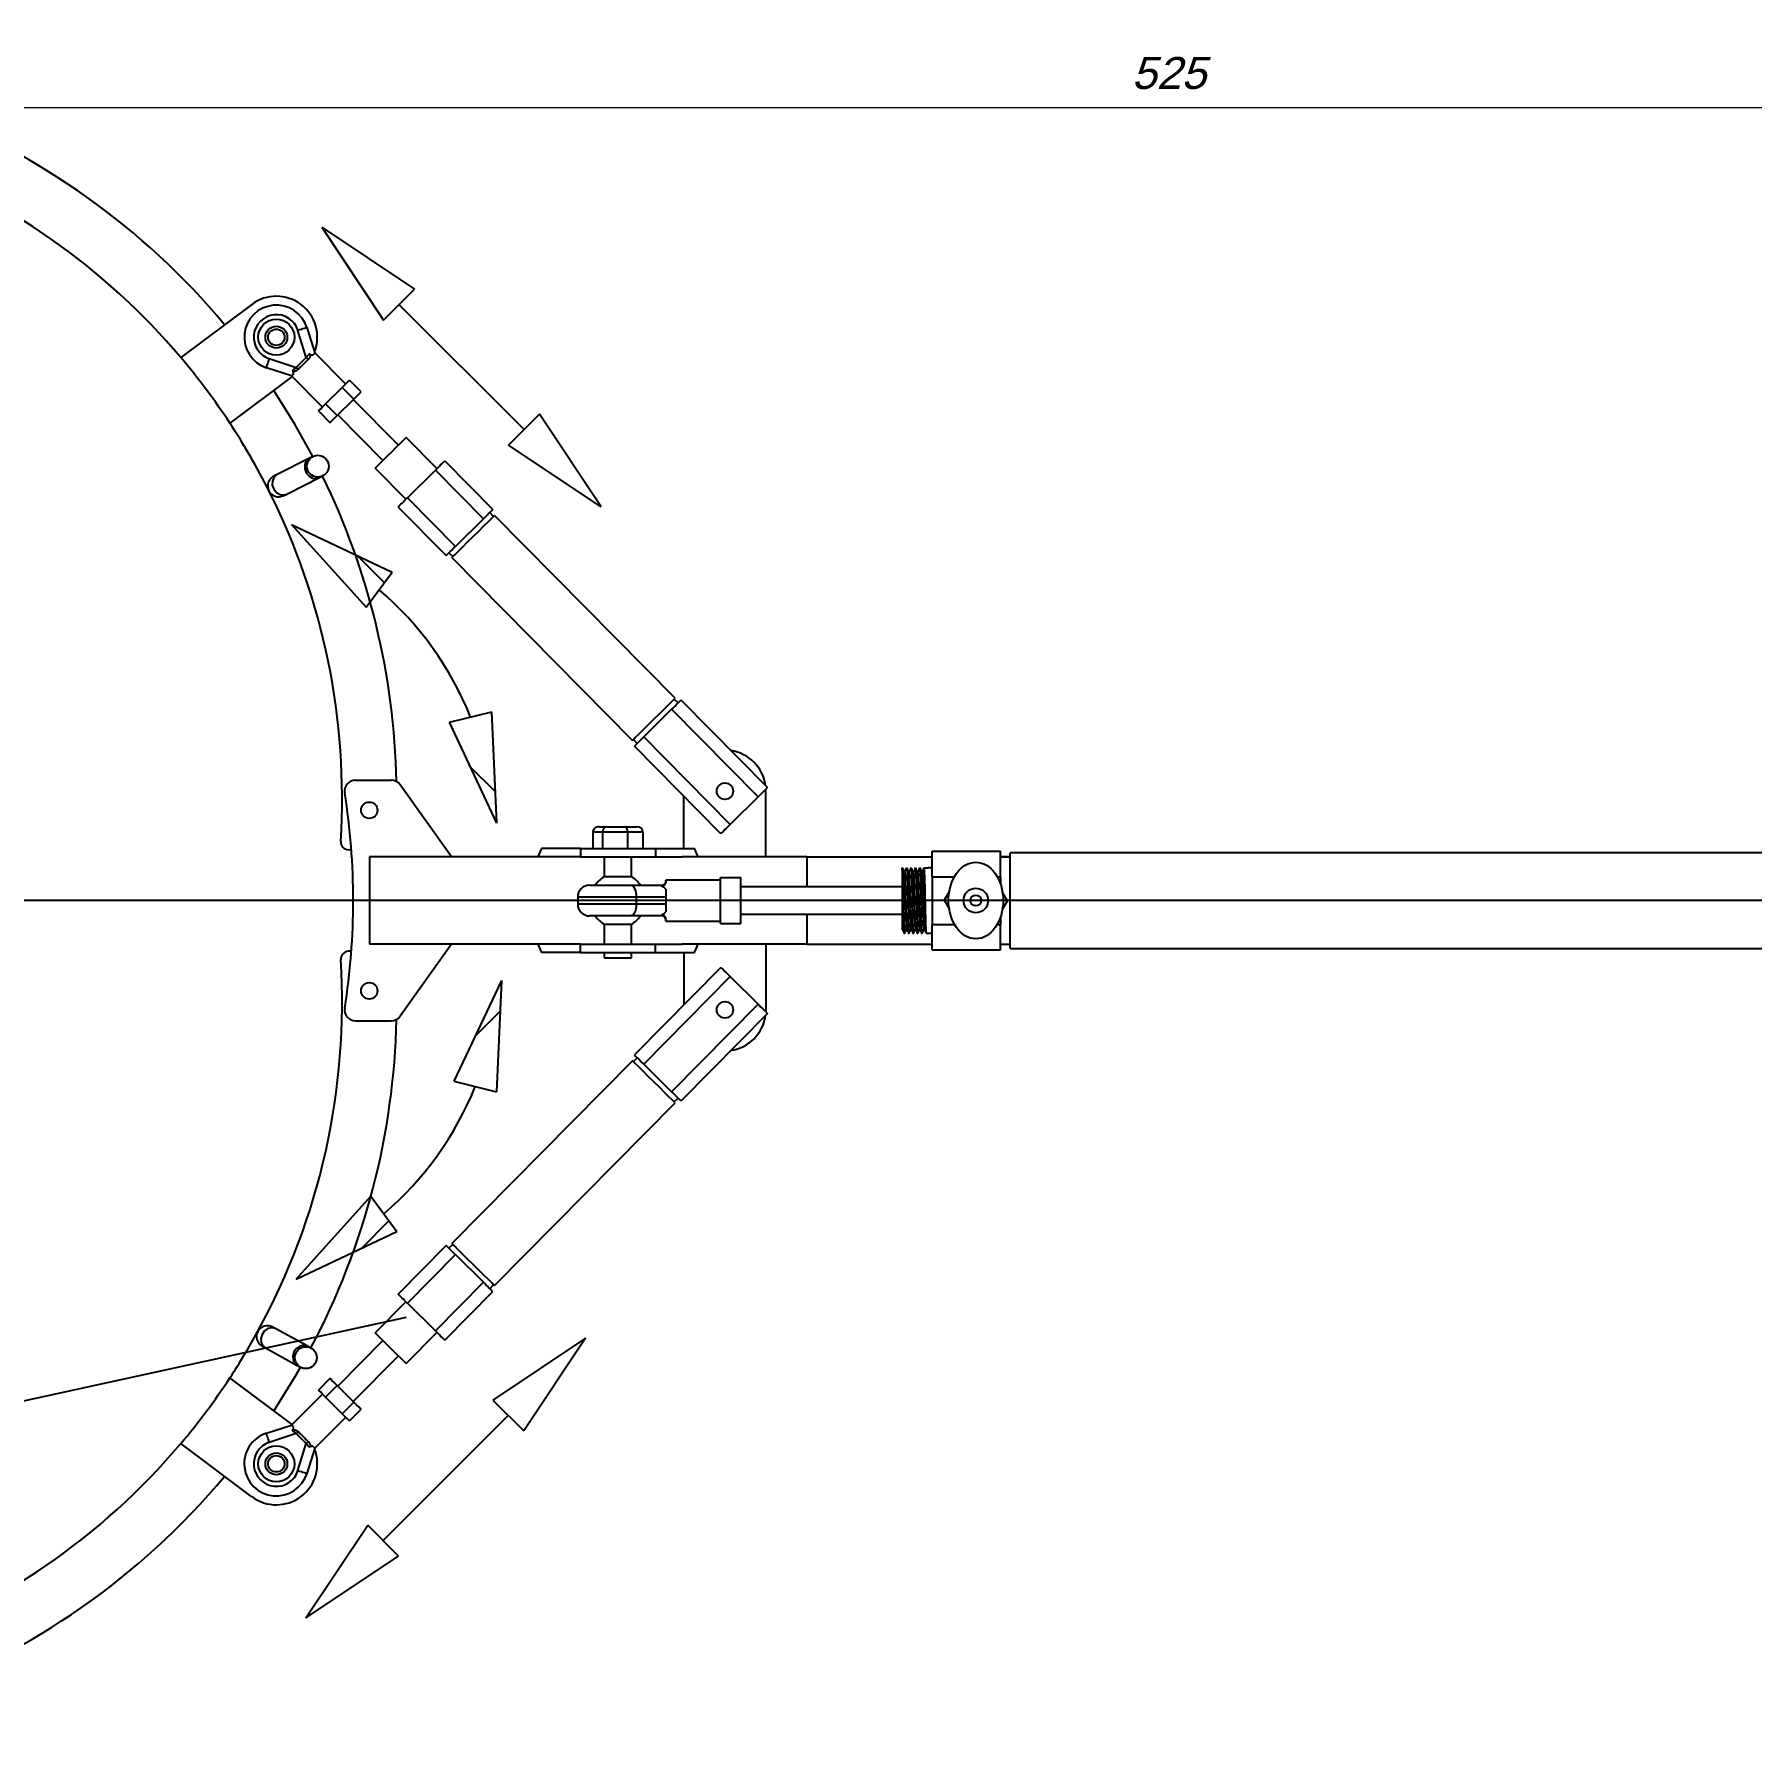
# Model space of a CAD drawing. Header units: millimetres. Extents: x -219 to 2642, y 0 to 2247.
# Drawn here: x -6.3 to 182.2, y 1675.4 to 1862.7 of the extents above; entities that cross this region are included whole.
import ezdxf

# ---------------------------------------------------------------- set-up
doc = ezdxf.new("R2010")
doc.units = ezdxf.units.MM
doc.header["$PDSIZE"] = -1
doc.styles.add('dinh1', font='VNARIAL.TTF', dxfattribs={"oblique": 15})
doc.dimstyles.new('kt_tq', dxfattribs={"dimtxt": 3.5, "dimasz": 8, "dimexe": 2, "dimexo": 2, "dimgap": 2, "dimtad": 1, "dimdec": 0, "dimlfac": 2.5, "dimzin": 0, "dimtxsty": 'dinh1', "dimcen": 0.09, "dimclrd": 21, "dimclre": 21, "dimclrt": 256, "dimadec": 0, "dimazin": 0, "dimtm": 1e-09, "dimtfac": 1, "dimtdec": 0, "dimtofl": 0, "dimtmove": 0, "dimatfit": 3, "dimfxl": 0.18, "dimtolj": 1, "dimtzin": 0, "dimlwd": 13, "dimlwe": 13, "dimarcsym": 0})

# ---------------------------------------------------------------- blocks, each defined once
blk = doc.blocks.new('*D6')
at = {"layer": 'Defpoints', "color": 21, "lineweight": 13, "ltscale": 0.5, "transparency": 16777216}
for p, q in [((283.37, 1871.45), (283.37, 1852.63)), ((-46.87, 1769.61), (-46.87, 1856.63)), ((-38.87, 1854.63), (275.37, 1854.63))]:
    blk.add_line(p, q, dxfattribs=at)
at = {"layer": 'Defpoints', "color": 0, "ltscale": 0.5, "transparency": 16777216}
for p in [(283.37, 1873.45), (283.37, 1854.63), (-46.87, 1767.61)]:
    blk.add_point(p, dxfattribs=at)
at = {"layer": 'Defpoints', "color": 21, "ltscale": 0.5, "transparency": 16777216}
for points in [[(-38.87, 1855.96), (-38.87, 1853.29), (-46.87, 1854.63)], [(275.37, 1855.96), (275.37, 1853.29), (283.37, 1854.63)]]:
    blk.add_solid(points, dxfattribs=at)
at = {"layer": 'Defpoints', "lineweight": 25, "ltscale": 0.5, "transparency": 16777216, "insert": (118.25, 1858.41), "char_height": 3.5, "attachment_point": 5, "style": 'dinh1'}
blk.add_mtext('\\A1;525', dxfattribs=at)

msp = doc.modelspace()

# ---------------------------------------------------------------- hatches: boundary and pattern name
at = {"lineweight": 25, "ltscale": 0.4}
h = msp.add_hatch(dxfattribs=at)
h.set_pattern_fill('ANSI32', color=256, scale=1.2, style=0)
h.set_pattern_definition([(315, (-22626.313, 1523.569), (-8.0822305, -8.0822305), []), (315, (-22620.925, 1523.569), (-8.0822305, -8.0822305), [])])
h.paths.add_polyline_path([(21.96, 1808.89), (30.15, 1799.79), (33.02, 1803.64)])
h.paths.add_polyline_path([(44.48, 1776.09), (43.95, 1788.32), (39.28, 1787.17)])
h = msp.add_hatch(dxfattribs=at)
h.set_pattern_fill('ANSI32', color=256, scale=1.2, style=0)
h.set_pattern_definition([(45, (-22625.805, 2011.373), (-8.0822305, 8.0822305), []), (45, (-22620.417, 2011.373), (-8.0822305, 8.0822305), [])])
h.paths.add_polyline_path([(33.52, 1731.3), (30.66, 1735.15), (22.47, 1726.05)])
h.paths.add_polyline_path([(39.79, 1747.77), (44.45, 1746.62), (44.99, 1758.85)])

# ---------------------------------------------------------------- linework, layer by layer
at = {"color": 7, "linetype": 'Continuous'}
for p, q in [((25.27, 1841.5), (32.05, 1831.32)), ((25.27, 1841.5), (35.45, 1834.71)), ((32.05, 1831.32), (35.45, 1834.71)), ((47.48, 1819.29), (33.75, 1833.01)), ((49.18, 1820.98), (45.78, 1817.59)), ((55.96, 1810.8), (49.18, 1820.98)), ((55.96, 1810.8), (45.78, 1817.59)), ((21.96, 1808.89), (33.02, 1803.64)), ((21.96, 1808.89), (30.15, 1799.79)), ((30.15, 1799.79), (33.02, 1803.64)), ((39.28, 1787.17), (43.95, 1788.32)), ((44.48, 1776.09), (39.28, 1787.17)), ((44.48, 1776.09), (43.95, 1788.32)), ((44.99, 1758.85), (39.79, 1747.77)), ((44.99, 1758.85), (44.45, 1746.62)), ((39.79, 1747.77), (44.45, 1746.62)), ((22.47, 1726.05), (30.66, 1735.15)), ((30.66, 1735.15), (33.52, 1731.3)), ((22.47, 1726.05), (33.52, 1731.3)), ((54.23, 1719.58), (44.05, 1712.79)), ((54.23, 1719.58), (47.44, 1709.39)), ((44.05, 1712.79), (47.44, 1709.39)), ((32.02, 1697.36), (45.74, 1711.09)), ((23.53, 1688.88), (30.32, 1699.06)), ((33.71, 1695.67), (30.32, 1699.06)), ((23.53, 1688.88), (33.71, 1695.67))]:
    msp.add_line(p, q, dxfattribs=at)
for p, q in [((17.6, 1833.04), (9.8, 1827.21)), ((23.65, 1830.48), (24.52, 1827.71)), ((23.58, 1827.2), (22.65, 1830.17)), ((19.52, 1827.08), (22.48, 1826.11)), ((22.48, 1826.11), (23.58, 1827.2)), ((23.79, 1826.99), (23.75, 1826.95)), ((27.9, 1824.29), (24.52, 1827.71)), ((22.03, 1825.11), (15.18, 1820)), ((21.96, 1825.18), (19.2, 1826.08)), ((21.96, 1825.18), (25.34, 1821.76)), ((22.73, 1825.94), (22.69, 1825.9)), ((29.59, 1823.44), (28.32, 1824.72)), ((25.7, 1822.12), (27.53, 1823.93)), ((27.53, 1823.93), (28.8, 1822.65)), ((24.91, 1821.34), (26.17, 1820.06)), ((25.7, 1822.12), (26.96, 1820.84)), ((26.96, 1820.84), (28.8, 1822.65)), ((27.03, 1820.9), (31.98, 1815.89)), ((33.69, 1817.58), (28.73, 1822.59)), ((37.92, 1815.01), (34.54, 1818.42)), ((23.94, 1816.16), (20.37, 1814.36)), ((38.77, 1815.85), (44.04, 1810.52)), ((21.45, 1812.22), (25.02, 1814.02)), ((31.13, 1815.05), (34.5, 1811.64)), ((37.75, 1814.84), (34.67, 1811.8)), ((37.75, 1814.84), (43.02, 1809.51)), ((34.67, 1811.8), (39.94, 1806.47)), ((33.65, 1810.79), (38.92, 1805.46)), ((44.14, 1809.77), (43.72, 1810.2)), ((64.07, 1789.82), (44.25, 1809.88)), ((43.02, 1809.51), (39.94, 1806.47)), ((39.24, 1805.77), (39.66, 1805.35)), ((39.55, 1805.24), (59.38, 1785.18)), ((64.39, 1789.29), (63.96, 1789.72)), ((74.2, 1780), (64.71, 1789.61)), ((63.68, 1788.6), (60.61, 1785.56)), ((73.17, 1778.99), (63.68, 1788.6)), ((59.48, 1785.29), (59.91, 1784.86)), ((70.1, 1775.95), (60.61, 1785.56)), ((69.07, 1774.94), (59.59, 1784.55)), ((28.98, 1780.81), (32.91, 1780.81)), ((39.53, 1772.41), (33.89, 1780.31)), ((74.03, 1779.61), (74.02, 1779.83)), ((74.03, 1772.41), (74.03, 1779.61)), ((65.03, 1773.31), (65.03, 1779.04)), ((73.17, 1778.99), (70.1, 1775.95)), ((55.72, 1775.71), (56.52, 1775.71)), ((56.52, 1775.71), (58.58, 1775.71)), ((58.58, 1775.71), (59.84, 1775.71)), ((56.1, 1775.11), (55.03, 1775.11)), ((55.03, 1775.11), (55.03, 1773.31)), ((58.85, 1775.11), (56.1, 1775.11)), ((56.1, 1775.11), (56.1, 1773.31)), ((58.85, 1775.11), (58.85, 1773.31)), ((60.53, 1775.11), (58.85, 1775.11)), ((60.53, 1775.11), (60.53, 1773.31)), ((28.52, 1773.15), (28.19, 1773.18)), ((50.71, 1772.41), (30.53, 1772.41)), ((30.53, 1772.41), (30.53, 1762.81)), ((49.38, 1773.31), (48.98, 1772.41)), ((53.67, 1773.31), (49.38, 1773.31)), ((53.67, 1772.41), (50.71, 1772.41)), ((53.67, 1773.31), (53.67, 1772.41)), ((56.28, 1772.41), (56.28, 1770.21)), ((59.28, 1770.21), (59.28, 1772.41)), ((61.89, 1773.31), (61.89, 1772.41)), ((61.89, 1773.31), (66.18, 1773.31)), ((61.89, 1772.41), (64.84, 1772.41)), ((78.53, 1772.41), (64.84, 1772.41)), ((66.58, 1772.41), (66.18, 1773.31)), ((78.53, 1772.41), (78.53, 1769.11)), ((78.53, 1772.41), (92.27, 1772.41)), ((92.27, 1773.01), (99.77, 1773.01)), ((100.82, 1772.41), (99.77, 1772.41)), ((99.77, 1772.41), (100.82, 1772.41)), ((294.62, 1772.86), (100.82, 1772.86)), ((69.03, 1770.14), (71.28, 1770.14)), ((88.97, 1770.93), (89, 1771.21)), ((89.24, 1770.73), (89.24, 1770.76)), ((89.48, 1771.18), (89.48, 1771.21)), ((89.72, 1770.73), (89.72, 1770.76)), ((89.96, 1771.18), (89.96, 1771.21)), ((90.2, 1770.73), (90.2, 1770.76)), ((90.44, 1771.18), (90.44, 1771.21)), ((90.68, 1770.73), (90.68, 1770.76)), ((90.92, 1771.18), (90.92, 1771.21)), ((91.37, 1771.21), (91.16, 1770.76)), ((91.16, 1770.73), (91.16, 1770.76)), ((91.37, 1771.21), (91.4, 1771.21)), ((91.4, 1771.21), (91.85, 1771.21)), ((91.4, 1771.18), (91.4, 1771.21)), ((92.27, 1771.21), (91.85, 1771.21)), ((92.27, 1770.22), (92.27, 1764.99)), ((92.27, 1770.22), (94.72, 1770.22)), ((99.42, 1770.22), (99.77, 1770.22)), ((99.77, 1770.22), (99.77, 1769.44)), ((59.2, 1769.3), (62.65, 1769.3)), ((69.03, 1769.86), (63.03, 1769.86)), ((63.03, 1769.67), (63.03, 1769.64)), ((88.97, 1769.11), (71.28, 1769.11)), ((94.15, 1768.56), (93.61, 1767.64)), ((100.53, 1767.57), (100, 1768.52)), ((322.37, 1767.61), (-86.08, 1767.61)), ((53.37, 1767.98), (53.37, 1767.23)), ((59.8, 1767.98), (59.8, 1767.23)), ((63.03, 1767.98), (59.8, 1767.98)), ((59.8, 1767.23), (63.03, 1767.23)), ((63.03, 1767.98), (63.03, 1767.61)), ((63.03, 1767.61), (63.03, 1767.23)), ((93.61, 1767.64), (94.14, 1766.69)), ((99.99, 1766.66), (100.53, 1767.57)), ((56.28, 1765.01), (56.28, 1762.81)), ((62.65, 1765.92), (59.2, 1765.92)), ((59.28, 1762.81), (59.28, 1765.01)), ((63.03, 1765.58), (63.03, 1765.55)), ((63.03, 1765.36), (69.03, 1765.36)), ((69.03, 1765.08), (71.28, 1765.08)), ((71.28, 1766.11), (88.97, 1766.11)), ((78.53, 1766.11), (78.53, 1762.81)), ((89.48, 1764.46), (89.48, 1764.49)), ((89.96, 1764.46), (89.96, 1764.49)), ((90.44, 1764.46), (90.44, 1764.49)), ((90.92, 1764.46), (90.92, 1764.49)), ((91.4, 1764.46), (91.61, 1764.01)), ((92.27, 1764.99), (94.72, 1764.99)), ((99.42, 1764.99), (99.77, 1764.99)), ((99.77, 1765.78), (99.77, 1764.99)), ((50.71, 1762.81), (30.53, 1762.81)), ((39.53, 1762.81), (33.89, 1754.91)), ((48.98, 1762.81), (49.38, 1761.91)), ((53.67, 1762.81), (50.71, 1762.81)), ((53.67, 1761.91), (53.67, 1762.81)), ((61.89, 1761.91), (61.89, 1762.81)), ((61.89, 1762.81), (64.84, 1762.81)), ((78.53, 1762.81), (64.84, 1762.81)), ((66.18, 1761.91), (66.58, 1762.81)), ((74.03, 1762.81), (74.03, 1755.61)), ((78.53, 1762.81), (92.27, 1762.81)), ((91.61, 1764.01), (92.27, 1764.01)), ((99.77, 1762.81), (100.82, 1762.81)), ((99.77, 1762.81), (100.82, 1762.81)), ((28.52, 1762.06), (28.19, 1762.04)), ((53.67, 1761.91), (49.38, 1761.91)), ((56.28, 1761.91), (56.28, 1761.31)), ((59.28, 1761.31), (59.28, 1761.91)), ((61.89, 1761.91), (66.18, 1761.91)), ((65.03, 1761.91), (65.03, 1756.18)), ((92.27, 1762.21), (99.77, 1762.21)), ((100.82, 1762.36), (294.62, 1762.36)), ((69.07, 1760.27), (59.59, 1750.67)), ((70.1, 1759.26), (60.61, 1749.66)), ((70.1, 1759.26), (73.17, 1756.22)), ((73.17, 1756.22), (63.68, 1746.62)), ((74.2, 1755.21), (64.71, 1745.61)), ((74.03, 1755.61), (74.02, 1755.38)), ((28.98, 1754.41), (32.91, 1754.41)), ((59.38, 1750.03), (39.55, 1729.97)), ((59.91, 1750.35), (59.48, 1749.93)), ((60.61, 1749.66), (63.68, 1746.62)), ((63.96, 1745.5), (64.39, 1745.93)), ((44.25, 1725.34), (64.07, 1745.39)), ((33.65, 1724.42), (38.92, 1729.76)), ((34.67, 1723.41), (39.94, 1728.75)), ((39.66, 1729.87), (39.24, 1729.44)), ((43.02, 1725.71), (39.94, 1728.75)), ((37.75, 1720.37), (43.02, 1725.71)), ((43.72, 1725.01), (44.14, 1725.44)), ((34.5, 1723.58), (31.13, 1720.17)), ((37.75, 1720.37), (34.67, 1723.41)), ((38.77, 1719.36), (44.04, 1724.7)), ((23.74, 1718.69), (20.24, 1720.61)), ((31.98, 1719.32), (27.03, 1714.31)), ((34.54, 1716.79), (37.92, 1720.21)), ((19.09, 1718.51), (22.59, 1716.58)), ((28.73, 1712.62), (33.69, 1717.64)), ((22.03, 1710.1), (15.18, 1715.22)), ((25.34, 1713.45), (21.96, 1710.04)), ((26.17, 1715.15), (24.91, 1713.87)), ((25.7, 1713.09), (26.96, 1714.37)), ((28.8, 1712.56), (26.96, 1714.37)), ((27.53, 1711.28), (25.7, 1713.09)), ((27.53, 1711.28), (28.8, 1712.56)), ((28.32, 1710.5), (29.59, 1711.78)), ((19.2, 1709.14), (21.96, 1710.04)), ((24.52, 1707.51), (27.9, 1710.92)), ((17.6, 1702.18), (9.8, 1708)), ((22.48, 1709.1), (19.52, 1708.14)), ((23.58, 1708.02), (22.48, 1709.1)), ((22.65, 1705.05), (23.58, 1708.02)), ((22.69, 1709.32), (22.73, 1709.28)), ((23.75, 1708.27), (23.79, 1708.23)), ((24.52, 1707.51), (23.65, 1704.73))]:
    msp.add_line(p, q)
at = {"flags": 128}
for points in [[(23.65, 1830.48), (23.63, 1830.48), (23.58, 1830.46), (23.48, 1830.43), (23.36, 1830.39), (23.21, 1830.34), (23.04, 1830.29), (22.85, 1830.23), (22.65, 1830.17)], [(19.2, 1826.08), (19.2, 1826.1), (19.22, 1826.15), (19.25, 1826.25), (19.29, 1826.37), (19.34, 1826.52), (19.4, 1826.69), (19.46, 1826.88), (19.52, 1827.08)], [(22.73, 1825.94), (22.85, 1826.06), (22.98, 1826.18), (23.11, 1826.31), (23.24, 1826.44), (23.37, 1826.57), (23.5, 1826.7), (23.63, 1826.83), (23.75, 1826.95)], [(23.58, 1827.2), (23.69, 1827.34), (23.8, 1827.47), (23.91, 1827.6)], [(23.58, 1827.2), (23.62, 1827.16), (23.66, 1827.12), (23.69, 1827.09), (23.72, 1827.05), (23.75, 1827.03), (23.77, 1827.01), (23.78, 1826.99), (23.79, 1826.99)], [(24.52, 1827.71), (24.51, 1827.69), (24.47, 1827.65), (24.4, 1827.58), (24.3, 1827.49)], [(22.18, 1825.39), (22.09, 1825.3), (22.02, 1825.23), (21.98, 1825.19), (21.96, 1825.18)], [(22.07, 1825.79), (22.21, 1825.89), (22.34, 1826), (22.48, 1826.11)], [(22.48, 1826.11), (22.52, 1826.07), (22.56, 1826.03), (22.59, 1826), (22.62, 1825.97), (22.65, 1825.94), (22.67, 1825.92), (22.68, 1825.91), (22.69, 1825.9)], [(27.53, 1823.93), (27.86, 1824.26), (28.11, 1824.51), (28.27, 1824.66), (28.32, 1824.72)], [(24.29, 1816.34), (22.32, 1819.88), (20, 1823.6)], [(28.8, 1822.65), (29.13, 1822.98), (29.38, 1823.23), (29.53, 1823.38), (29.59, 1823.44)], [(24.91, 1821.34), (24.96, 1821.39), (25.12, 1821.55), (25.37, 1821.8), (25.7, 1822.12)], [(26.17, 1820.06), (26.23, 1820.11), (26.38, 1820.27), (26.64, 1820.52), (26.96, 1820.84)], [(31.13, 1815.05), (31.15, 1815.07), (31.3, 1815.22), (31.58, 1815.5), (31.98, 1815.89), (32.45, 1816.36), (32.96, 1816.86), (33.46, 1817.35), (33.9, 1817.79), (34.24, 1818.13), (34.47, 1818.35), (34.54, 1818.42), (34.54, 1818.42)], [(23.94, 1816.16), (23.88, 1816.13), (23.58, 1815.85), (23.42, 1815.45), (23.42, 1815), (23.58, 1814.56), (23.88, 1814.2), (24.27, 1813.98), (24.68, 1813.92), (25.02, 1814.02)], [(24.3, 1816.34), (24.29, 1816.34), (24.27, 1816.33), (24.24, 1816.32), (24.2, 1816.3), (24.15, 1816.27), (24.09, 1816.24), (24.02, 1816.2), (23.94, 1816.16)], [(37.75, 1814.84), (37.9, 1814.99), (38.05, 1815.14), (38.19, 1815.28), (38.32, 1815.41), (38.45, 1815.53), (38.56, 1815.65), (38.67, 1815.75), (38.77, 1815.85)], [(20.37, 1814.36), (20.31, 1814.33), (20.02, 1814.05), (19.86, 1813.65), (19.85, 1813.2), (20.01, 1812.76), (20.31, 1812.4), (20.7, 1812.18), (21.12, 1812.12), (21.45, 1812.22)], [(20.37, 1814.36), (20.29, 1814.32), (20.21, 1814.28), (20.15, 1814.25), (20.1, 1814.23), (20.06, 1814.21), (20.03, 1814.19), (20.01, 1814.18), (20.01, 1814.18)], [(25.02, 1814.02), (25.1, 1814.06), (25.17, 1814.1), (25.23, 1814.13), (25.28, 1814.15), (25.32, 1814.17), (25.35, 1814.19), (25.37, 1814.2), (25.38, 1814.2)], [(21.09, 1812.04), (21.09, 1812.04), (21.11, 1812.05), (21.14, 1812.06), (21.18, 1812.08), (21.23, 1812.11), (21.29, 1812.14), (21.37, 1812.18), (21.45, 1812.22)], [(33.65, 1810.79), (33.75, 1810.89), (33.85, 1811), (33.97, 1811.11), (34.1, 1811.23), (34.23, 1811.37), (34.37, 1811.5), (34.52, 1811.65), (34.67, 1811.8)], [(39.55, 1805.24), (39.63, 1805.32), (39.87, 1805.55), (40.24, 1805.92), (40.73, 1806.4), (41.29, 1806.96), (41.9, 1807.56), (42.51, 1808.16), (43.08, 1808.72), (43.56, 1809.2), (43.93, 1809.57), (44.17, 1809.8), (44.25, 1809.88)], [(43.02, 1809.51), (43.17, 1809.66), (43.32, 1809.81), (43.46, 1809.94), (43.59, 1810.08), (43.72, 1810.2), (43.83, 1810.31), (43.94, 1810.42), (44.04, 1810.52)], [(38.92, 1805.46), (39.02, 1805.55), (39.13, 1805.66), (39.24, 1805.78), (39.37, 1805.9), (39.5, 1806.03), (39.64, 1806.17), (39.79, 1806.32), (39.94, 1806.47)], [(59.38, 1785.18), (59.46, 1785.26), (59.69, 1785.49), (60.06, 1785.86), (60.55, 1786.34), (61.12, 1786.9), (61.72, 1787.5), (62.33, 1788.1), (62.9, 1788.66), (63.38, 1789.14), (63.76, 1789.51), (63.99, 1789.74), (64.07, 1789.82)], [(64.71, 1789.61), (64.61, 1789.51), (64.5, 1789.4), (64.38, 1789.29), (64.26, 1789.16), (64.13, 1789.03), (63.99, 1788.89), (63.84, 1788.75), (63.68, 1788.6)], [(60.61, 1785.56), (60.45, 1785.4), (60.31, 1785.26), (60.17, 1785.12), (60.03, 1784.99), (59.91, 1784.86), (59.79, 1784.75), (59.68, 1784.64), (59.59, 1784.55)], [(74.2, 1780), (74.1, 1779.91), (73.99, 1779.8), (73.87, 1779.68), (73.75, 1779.56), (73.61, 1779.43), (73.47, 1779.29), (73.33, 1779.15), (73.17, 1778.99)], [(70.1, 1775.95), (69.94, 1775.8), (69.8, 1775.66), (69.66, 1775.52), (69.52, 1775.39), (69.4, 1775.26), (69.28, 1775.15), (69.17, 1775.04), (69.07, 1774.94)], [(53.67, 1773.31), (54.19, 1773.31), (54.91, 1773.31), (55.78, 1773.31), (56.75, 1773.31), (57.78, 1773.31), (58.8, 1773.31), (59.78, 1773.31), (60.65, 1773.31), (61.36, 1773.31), (61.89, 1773.31)], [(53.67, 1772.41), (54.19, 1772.41), (54.91, 1772.41), (55.78, 1772.41), (56.75, 1772.41), (57.78, 1772.41), (58.8, 1772.41), (59.78, 1772.41), (60.65, 1772.41), (61.36, 1772.41), (61.89, 1772.41)], [(92.27, 1770.22), (92.27, 1770.66), (92.27, 1771.09), (92.27, 1771.48), (92.27, 1771.85), (92.27, 1772.19), (92.27, 1772.5), (92.27, 1772.77), (92.27, 1773.01)], [(99.77, 1770.22), (99.77, 1770.66), (99.77, 1771.09), (99.77, 1771.48), (99.77, 1771.85), (99.77, 1772.19), (99.77, 1772.5), (99.77, 1772.77), (99.77, 1773.01)], [(100.82, 1762.36), (100.82, 1762.47), (100.82, 1762.78), (100.82, 1763.3), (100.82, 1763.99), (100.82, 1764.83), (100.82, 1765.78), (100.82, 1766.81), (100.82, 1767.87), (100.82, 1768.92), (100.82, 1769.92), (100.82, 1770.82), (100.82, 1771.59), (100.82, 1772.2), (100.82, 1772.62), (100.82, 1772.83), (100.82, 1772.86)], [(59.28, 1770.21), (59.16, 1770.21), (58.84, 1770.21), (58.35, 1770.21), (57.78, 1770.21), (57.2, 1770.21), (56.72, 1770.21), (56.39, 1770.21), (56.28, 1770.21)], [(69.03, 1765.08), (69.03, 1765.56), (69.03, 1766.16), (69.03, 1766.86), (69.03, 1767.61), (69.03, 1768.35), (69.03, 1769.05), (69.03, 1769.66), (69.03, 1770.14)], [(71.28, 1765.08), (71.28, 1765.56), (71.28, 1766.16), (71.28, 1766.86), (71.28, 1767.61), (71.28, 1768.35), (71.28, 1769.05), (71.28, 1769.66), (71.28, 1770.14)], [(54.68, 1769.3), (54.71, 1769.3), (54.94, 1769.3), (55.38, 1769.3), (55.99, 1769.3), (56.74, 1769.3), (57.56, 1769.3), (58.4, 1769.3), (59.2, 1769.3)], [(59.2, 1769.3), (59.31, 1769.27), (59.43, 1769.2), (59.53, 1769.07), (59.62, 1768.91), (59.7, 1768.71), (59.75, 1768.48), (59.79, 1768.24), (59.8, 1767.98)], [(63.03, 1769.67), (63.03, 1769.75), (63.03, 1769.81), (63.03, 1769.85), (63.03, 1769.86)], [(63.03, 1768.87), (63.03, 1768.67), (63.03, 1768.46), (63.03, 1768.22), (63.03, 1767.98)], [(59.8, 1767.98), (58.86, 1767.98), (57.87, 1767.98), (56.88, 1767.98), (55.93, 1767.98), (55.07, 1767.98), (54.36, 1767.98), (53.82, 1767.98), (53.48, 1767.98), (53.37, 1767.98)], [(53.37, 1767.23), (53.48, 1767.23), (53.82, 1767.23), (54.36, 1767.23), (55.07, 1767.23), (55.93, 1767.23), (56.88, 1767.23), (57.87, 1767.23), (58.86, 1767.23), (59.8, 1767.23)], [(59.8, 1767.23), (59.79, 1766.98), (59.75, 1766.73), (59.7, 1766.5), (59.62, 1766.3), (59.53, 1766.14), (59.43, 1766.02), (59.31, 1765.95), (59.2, 1765.92)], [(63.03, 1767.23), (63.03, 1766.99), (63.03, 1766.76), (63.03, 1766.54), (63.03, 1766.35)], [(59.2, 1765.92), (58.4, 1765.92), (57.56, 1765.92), (56.74, 1765.92), (55.99, 1765.92), (55.38, 1765.92), (54.94, 1765.92), (54.71, 1765.92), (54.68, 1765.92)], [(56.28, 1765.01), (56.39, 1765.01), (56.72, 1765.01), (57.2, 1765.01), (57.78, 1765.01), (58.35, 1765.01), (58.84, 1765.01), (59.16, 1765.01), (59.28, 1765.01)], [(63.03, 1765.36), (63.03, 1765.37), (63.03, 1765.41), (63.03, 1765.46), (63.03, 1765.55)], [(92.27, 1762.21), (92.27, 1762.44), (92.27, 1762.72), (92.27, 1763.03), (92.27, 1763.37), (92.27, 1763.73), (92.27, 1764.13), (92.27, 1764.55), (92.27, 1764.99)], [(99.77, 1762.21), (99.77, 1762.44), (99.77, 1762.72), (99.77, 1763.03), (99.77, 1763.37), (99.77, 1763.73), (99.77, 1764.13), (99.77, 1764.55), (99.77, 1764.99)], [(53.67, 1762.81), (54.19, 1762.81), (54.91, 1762.81), (55.78, 1762.81), (56.75, 1762.81), (57.78, 1762.81), (58.8, 1762.81), (59.78, 1762.81), (60.65, 1762.81), (61.36, 1762.81), (61.89, 1762.81)], [(53.67, 1761.91), (54.19, 1761.91), (54.91, 1761.91), (55.78, 1761.91), (56.75, 1761.91), (57.78, 1761.91), (58.8, 1761.91), (59.78, 1761.91), (60.65, 1761.91), (61.36, 1761.91), (61.89, 1761.91)], [(56.28, 1761.31), (56.28, 1761.31), (56.39, 1761.31)], [(56.39, 1761.31), (56.72, 1761.31), (57.21, 1761.31), (57.78, 1761.31), (58.36, 1761.31), (58.84, 1761.31), (59.16, 1761.31), (59.28, 1761.31)], [(69.07, 1760.27), (69.17, 1760.17), (69.28, 1760.07), (69.4, 1759.95), (69.52, 1759.83), (69.66, 1759.7), (69.8, 1759.56), (69.94, 1759.41), (70.1, 1759.26)], [(73.17, 1756.22), (73.33, 1756.07), (73.47, 1755.92), (73.61, 1755.79), (73.75, 1755.65), (73.87, 1755.53), (73.99, 1755.42), (74.1, 1755.31), (74.2, 1755.21)], [(64.07, 1745.39), (63.99, 1745.47), (63.76, 1745.7), (63.38, 1746.07), (62.9, 1746.55), (62.33, 1747.11), (61.72, 1747.71), (61.12, 1748.31), (60.55, 1748.87), (60.06, 1749.35), (59.69, 1749.72), (59.46, 1749.95), (59.38, 1750.03)], [(59.59, 1750.67), (59.68, 1750.57), (59.79, 1750.47), (59.91, 1750.35), (60.03, 1750.23), (60.17, 1750.1), (60.31, 1749.96), (60.45, 1749.81), (60.61, 1749.66)], [(63.68, 1746.62), (63.84, 1746.47), (63.99, 1746.32), (64.13, 1746.18), (64.26, 1746.05), (64.38, 1745.93), (64.5, 1745.81), (64.61, 1745.71), (64.71, 1745.61)], [(39.94, 1728.75), (39.79, 1728.9), (39.64, 1729.05), (39.5, 1729.18), (39.37, 1729.32), (39.24, 1729.44), (39.13, 1729.55), (39.02, 1729.66), (38.92, 1729.76)], [(44.25, 1725.34), (44.17, 1725.41), (43.93, 1725.65), (43.56, 1726.01), (43.08, 1726.49), (42.51, 1727.05), (41.9, 1727.65), (41.29, 1728.26), (40.73, 1728.81), (40.24, 1729.29), (39.87, 1729.66), (39.63, 1729.9), (39.55, 1729.97)], [(44.04, 1724.7), (43.94, 1724.79), (43.83, 1724.9), (43.72, 1725.02), (43.59, 1725.14), (43.46, 1725.27), (43.32, 1725.41), (43.17, 1725.56), (43.02, 1725.71)], [(34.67, 1723.41), (34.52, 1723.57), (34.37, 1723.71), (34.23, 1723.85), (34.1, 1723.98), (33.97, 1724.1), (33.85, 1724.22), (33.75, 1724.33), (33.65, 1724.42)], [(20.24, 1720.61), (20.18, 1720.64), (19.78, 1720.72), (19.36, 1720.63), (18.99, 1720.37), (18.72, 1719.99), (18.59, 1719.55), (18.63, 1719.1), (18.82, 1718.73), (19.09, 1718.51)], [(20.24, 1720.61), (20.16, 1720.66), (20.09, 1720.69), (20.03, 1720.73), (19.98, 1720.76), (19.94, 1720.78), (19.91, 1720.79), (19.89, 1720.8), (19.89, 1720.8)], [(34.54, 1716.79), (34.47, 1716.87), (34.24, 1717.09), (33.9, 1717.43), (33.46, 1717.86), (32.96, 1718.35), (32.45, 1718.85), (31.98, 1719.32), (31.58, 1719.72), (31.3, 1720), (31.15, 1720.15), (31.13, 1720.17)], [(38.77, 1719.36), (38.67, 1719.46), (38.56, 1719.57), (38.45, 1719.68), (38.32, 1719.81), (38.19, 1719.94), (38.05, 1720.08), (37.9, 1720.22), (37.75, 1720.37)], [(18.73, 1718.7), (18.74, 1718.7), (18.76, 1718.69), (18.78, 1718.67), (18.82, 1718.65), (18.87, 1718.62), (18.93, 1718.59), (19, 1718.55), (19.09, 1718.51)], [(23.74, 1718.69), (23.69, 1718.72), (23.29, 1718.8), (22.87, 1718.71), (22.49, 1718.45), (22.22, 1718.07), (22.09, 1717.63), (22.13, 1717.18), (22.32, 1716.81), (22.59, 1716.58)], [(24.1, 1718.5), (24.09, 1718.5), (24.07, 1718.51), (24.05, 1718.52), (24.01, 1718.54), (23.96, 1718.57), (23.9, 1718.61), (23.82, 1718.64), (23.74, 1718.69)], [(22.93, 1716.4), (22.32, 1715.33), (20, 1711.62)], [(22.59, 1716.58), (22.67, 1716.54), (22.74, 1716.5), (22.8, 1716.47), (22.85, 1716.44), (22.89, 1716.42), (22.92, 1716.4), (22.94, 1716.39), (22.94, 1716.39)], [(25.7, 1713.09), (25.37, 1713.42), (25.12, 1713.67), (24.96, 1713.82), (24.91, 1713.87)], [(26.96, 1714.37), (26.64, 1714.7), (26.38, 1714.95), (26.23, 1715.1), (26.17, 1715.15)], [(29.59, 1711.78), (29.53, 1711.83), (29.38, 1711.99), (29.13, 1712.24), (28.8, 1712.56)], [(21.96, 1710.04), (21.98, 1710.02), (22.02, 1709.98), (22.09, 1709.91), (22.18, 1709.82)], [(28.32, 1710.5), (28.27, 1710.55), (28.11, 1710.71), (27.86, 1710.96), (27.53, 1711.28)], [(19.52, 1708.14), (19.46, 1708.33), (19.4, 1708.52), (19.34, 1708.69), (19.29, 1708.84), (19.25, 1708.97), (19.22, 1709.06), (19.2, 1709.12), (19.2, 1709.14)], [(22.48, 1709.1), (22.34, 1709.21), (22.21, 1709.32), (22.07, 1709.42)], [(22.48, 1709.1), (22.52, 1709.14), (22.56, 1709.18), (22.59, 1709.22), (22.62, 1709.25), (22.65, 1709.27), (22.67, 1709.29), (22.68, 1709.31), (22.69, 1709.32)], [(23.75, 1708.27), (23.63, 1708.39), (23.5, 1708.51), (23.37, 1708.64), (23.24, 1708.77), (23.11, 1708.9), (22.98, 1709.03), (22.85, 1709.16), (22.73, 1709.28)], [(23.58, 1708.02), (23.62, 1708.06), (23.66, 1708.09), (23.69, 1708.13), (23.72, 1708.16), (23.75, 1708.19), (23.77, 1708.21), (23.78, 1708.22), (23.79, 1708.23)], [(23.91, 1707.61), (23.8, 1707.74), (23.69, 1707.88), (23.58, 1708.02)], [(24.3, 1707.72), (24.4, 1707.63), (24.47, 1707.56), (24.51, 1707.52), (24.52, 1707.51)], [(22.65, 1705.05), (22.85, 1704.99), (23.04, 1704.93), (23.21, 1704.87), (23.36, 1704.82), (23.48, 1704.79), (23.58, 1704.76), (23.63, 1704.74), (23.65, 1704.73)]]:
    msp.add_lwpolyline(points, dxfattribs=at)
for centre, radius in [((20.29, 1829.43), 1.98), ((20.29, 1829.43), 1.2), ((20.29, 1829.43), 0.9), ((24.84, 1815.27), 1.2), ((69.53, 1779.61), 0.9), ((30.49, 1777.52), 0.9), ((97.07, 1767.61), 1.35), ((97.07, 1767.61), 0.6), ((30.49, 1757.7), 0.9), ((69.53, 1755.61), 0.9), ((23.52, 1717.44), 1.2), ((20.29, 1705.79), 1.98), ((20.29, 1705.79), 1.2), ((20.29, 1705.79), 0.9)]:
    msp.add_circle(centre, radius)
for centre, radius, start, end in [((-47.49, 1778.81), 81, 39.9364, 97.9028), ((-47.49, 1778.81), 75, 40.1915, 98.7517), ((20.29, 1829.43), 3.52, 17.378, 251.9449), ((20.29, 1829.43), 4.5, 338.9447, 126.7517), ((20.29, 1829.43), 2.48, 17.378, 251.9449), ((-47.49, 1778.81), 75, 33.3119, 40.1915), ((-47.49, 1778.81), 75, 26.7517, 33.3119), ((20.55, 1813.11), 1.2, 116.7517, 296.7517), ((-47.49, 1778.81), 81, 1.3097, 25.9028), ((-47.49, 1778.81), 75, 356.4231, 26.7517), ((69.53, 1779.61), 4.5, 7.7915, 81.5313), ((28.98, 1779.61), 1.2, 90, 188.9893), ((-46.87, 1767.61), 75.6, 351.0107, 8.9893), ((32.91, 1779.61), 1.2, 35.5377, 90), ((28.26, 1774.07), 0.9, 176.4231, 265.7437), ((57.78, 1767.61), 3, 120, 145.7711), ((57.78, 1767.61), 3, 34.2289, 60), ((54.68, 1767.98), 1.31, 90, 180), ((62.65, 1769.67), 0.375, 270, 355.3016), ((54.68, 1767.23), 1.31, 180, 270), ((57.78, 1767.61), 3, 214.2289, 240), ((57.78, 1767.61), 3, 300, 325.7711), ((62.65, 1765.55), 0.375, 4.6984, 90), ((-47.49, 1756.41), 75, 331.2483, 3.5769), ((28.26, 1761.14), 0.9, 94.2563, 183.5769), ((28.98, 1755.61), 1.2, 171.0107, 270), ((32.91, 1755.61), 1.2, 270, 324.4623), ((69.53, 1755.61), 4.5, 278.4687, 352.2085), ((-47.49, 1756.41), 81, 332.0972, 358.6903), ((-47.49, 1756.41), 75, 326.6881, 331.2483), ((19.31, 1719.75), 1.2, 61.2483, 241.2483), ((-47.49, 1756.41), 75, 319.8085, 326.6881), ((-47.49, 1756.41), 75, 259.2483, 319.8085), ((20.29, 1705.79), 3.53, 108.0551, 342.622), ((20.29, 1705.79), 2.48, 108.0551, 342.622), ((20.29, 1705.79), 4.5, 233.2483, 21.0553), ((-47.49, 1756.41), 81, 260.0972, 320.0636)]:
    msp.add_arc(centre, radius, start, end)
at = {"color": 7, "linetype": 'Continuous'}
for centre, start, end in [((8.2, 1774.34), 21.8592, 49.5032), ((8.71, 1760.6), 310.4968, 338.1408)]:
    msp.add_arc(centre, 36, start, end, dxfattribs=at)
for centre, major_axis, ratio, start_param, end_param in [((55.72, 1775.11), (0.687, 0), 0.873061, 1.570796, 3.141593), ((56.52, 1775.11), (0, 0.6), 0.699394, 0, 1.570796), ((58.58, 1775.11), (0, 0.6), 0.446002, 4.712389, 6.283185), ((59.84, 1775.11), (0.687, 0), 0.873061, 0, 1.570796), ((62.65, 1767.98), (0, 1.31), 0.130969, 0, 0.423774), ((62.65, 1767.23), (0, 1.31), 0.130969, 2.717818, 3.141593)]:
    msp.add_ellipse(centre, major_axis=major_axis, ratio=ratio, start_param=start_param, end_param=end_param)
msp.add_ellipse((97.07, 1767.61), major_axis=(0, -4.2), ratio=0.714295)
for points, knots in [([(23.91, 1827.6), (23.92, 1827.6), (23.93, 1827.59), (23.96, 1827.56), (23.99, 1827.52), (24.01, 1827.46), (24.01, 1827.37), (23.97, 1827.2), (23.86, 1827.07), (23.79, 1826.99)], [0, 0, 0, 0, 0.032802, 0.085818, 0.138648, 0.230191, 0.320911, 0.54106, 1, 1, 1, 1]), ([(23.91, 1827.6), (23.98, 1827.57), (24.12, 1827.5), (24.25, 1827.5), (24.3, 1827.49)], [0, 0, 0, 0, 0.534162, 1, 1, 1, 1]), ([(22.69, 1825.9), (22.6, 1825.83), (22.48, 1825.73), (22.31, 1825.68), (22.22, 1825.69), (22.16, 1825.7), (22.12, 1825.73), (22.09, 1825.76), (22.08, 1825.78), (22.07, 1825.79)], [0, 0, 0, 0, 0.4589363, 0.6790852, 0.7697947, 0.8613566, 0.9141631, 0.9671954, 1, 1, 1, 1]), ([(22.18, 1825.39), (22.18, 1825.45), (22.17, 1825.57), (22.11, 1825.71), (22.07, 1825.79)], [0, 0, 0, 0, 0.465819, 1, 1, 1, 1]), ([(88.97, 1770.93), (88.97, 1771.03), (88.97, 1771.22), (88.97, 1771.04), (88.97, 1770.51), (88.97, 1769.65), (88.97, 1768.58), (88.97, 1767.43), (88.97, 1766.35), (88.97, 1765.51), (88.97, 1765.16), (88.97, 1765.01)], [0, 0, 0, 0, 0.1161674, 0.2324045, 0.3513402, 0.4693015, 0.5853914, 0.6989776, 0.8120251, 0.9212644, 1, 1, 1, 1]), ([(89.23, 1770.72), (89.19, 1770.8), (89.12, 1770.96), (89.04, 1771.12), (89, 1771.2)], [0, 0, 0, 0, 0.499979, 1, 1, 1, 1]), ([(89, 1771.18), (89.01, 1771.13), (89.03, 1771.02), (89.06, 1770.21), (89.09, 1769.02), (89.12, 1767.61), (89.15, 1766.2), (89.18, 1764.99), (89.21, 1764.23), (89.23, 1763.92), (89.24, 1764.03), (89.24, 1764.04)], [0, 0, 0, 0, 0.110838, 0.23583, 0.360822, 0.485815, 0.610808, 0.7358, 0.860792, 0.985783, 1, 1, 1, 1]), ([(89.23, 1770.7), (89.24, 1770.66), (89.26, 1770.56), (89.28, 1769.86), (89.31, 1768.83), (89.34, 1767.61), (89.37, 1766.38), (89.4, 1765.35), (89.43, 1764.65), (89.45, 1764.56), (89.46, 1764.52)], [0, 0, 0, 0, 0.113404, 0.242408, 0.371412, 0.500416, 0.629422, 0.758425, 0.887429, 1, 1, 1, 1]), ([(89.24, 1770.73), (89.25, 1770.69), (89.27, 1770.59), (89.3, 1769.89), (89.33, 1768.85), (89.36, 1767.61), (89.39, 1766.37), (89.42, 1765.33), (89.45, 1764.62), (89.47, 1764.53), (89.48, 1764.49)], [0, 0, 0, 0, 0.112256, 0.241504, 0.370752, 0.5, 0.629248, 0.758496, 0.887744, 1, 1, 1, 1]), ([(89.48, 1771.2), (89.44, 1771.12), (89.36, 1770.96), (89.29, 1770.8), (89.25, 1770.72)], [0, 0, 0, 0, 0.500033, 1, 1, 1, 1]), ([(89.26, 1770.7), (89.27, 1770.65), (89.29, 1770.56), (89.31, 1769.86), (89.34, 1768.83), (89.37, 1767.61), (89.4, 1766.38), (89.43, 1765.35), (89.46, 1764.65), (89.48, 1764.56), (89.49, 1764.52)], [0, 0, 0, 0, 0.112573, 0.241581, 0.37059, 0.4996, 0.628608, 0.757617, 0.886625, 1, 1, 1, 1]), ([(89.71, 1770.72), (89.67, 1770.8), (89.6, 1770.96), (89.52, 1771.12), (89.48, 1771.2)], [0, 0, 0, 0, 0.499947, 1, 1, 1, 1]), ([(89.48, 1771.18), (89.49, 1771.13), (89.51, 1771.02), (89.54, 1770.21), (89.57, 1769.02), (89.6, 1767.61), (89.63, 1766.2), (89.66, 1764.99), (89.69, 1764.23), (89.71, 1763.92), (89.72, 1764.03), (89.72, 1764.04)], [0, 0, 0, 0, 0.110815, 0.235815, 0.360815, 0.485816, 0.610817, 0.735818, 0.860818, 0.985818, 1, 1, 1, 1]), ([(89.71, 1770.7), (89.72, 1770.66), (89.74, 1770.56), (89.76, 1769.86), (89.79, 1768.83), (89.82, 1767.61), (89.85, 1766.38), (89.88, 1765.35), (89.91, 1764.65), (89.93, 1764.56), (89.94, 1764.52)], [0, 0, 0, 0, 0.113377, 0.242385, 0.371394, 0.500401, 0.629411, 0.758419, 0.887427, 1, 1, 1, 1]), ([(89.72, 1770.73), (89.73, 1770.69), (89.75, 1770.59), (89.78, 1769.89), (89.81, 1768.85), (89.84, 1767.61), (89.87, 1766.37), (89.9, 1765.33), (89.93, 1764.62), (89.95, 1764.53), (89.96, 1764.49)], [0, 0, 0, 0, 0.112256, 0.241504, 0.370752, 0.5, 0.629248, 0.758495, 0.887744, 1, 1, 1, 1]), ([(89.96, 1771.2), (89.92, 1771.12), (89.84, 1770.96), (89.77, 1770.8), (89.73, 1770.72)], [0, 0, 0, 0, 0.500033, 1, 1, 1, 1]), ([(89.74, 1770.7), (89.75, 1770.65), (89.77, 1770.56), (89.79, 1769.86), (89.82, 1768.83), (89.85, 1767.61), (89.88, 1766.38), (89.91, 1765.35), (89.94, 1764.65), (89.96, 1764.56), (89.97, 1764.52)], [0, 0, 0, 0, 0.112571, 0.241576, 0.370579, 0.499585, 0.628589, 0.757594, 0.886598, 1, 1, 1, 1]), ([(90.19, 1770.72), (90.15, 1770.8), (90.08, 1770.96), (90, 1771.12), (89.96, 1771.2)], [0, 0, 0, 0, 0.499979, 1, 1, 1, 1]), ([(89.96, 1771.18), (89.97, 1771.13), (89.99, 1771.02), (90.02, 1770.21), (90.05, 1769.02), (90.08, 1767.61), (90.11, 1766.2), (90.14, 1764.99), (90.17, 1764.23), (90.19, 1763.92), (90.2, 1764.03), (90.2, 1764.04)], [0, 0, 0, 0, 0.110838, 0.23583, 0.360822, 0.485815, 0.610808, 0.7358, 0.860792, 0.985783, 1, 1, 1, 1]), ([(90.19, 1770.7), (90.2, 1770.66), (90.22, 1770.56), (90.24, 1769.86), (90.27, 1768.83), (90.3, 1767.61), (90.33, 1766.38), (90.36, 1765.35), (90.39, 1764.65), (90.41, 1764.56), (90.42, 1764.52)], [0, 0, 0, 0, 0.113404, 0.242408, 0.371413, 0.500417, 0.629423, 0.758426, 0.887431, 1, 1, 1, 1]), ([(90.2, 1770.73), (90.21, 1770.69), (90.23, 1770.59), (90.26, 1769.89), (90.29, 1768.85), (90.32, 1767.61), (90.35, 1766.37), (90.38, 1765.33), (90.41, 1764.62), (90.43, 1764.53), (90.44, 1764.49)], [0, 0, 0, 0, 0.112256, 0.241504, 0.370751, 0.5, 0.629248, 0.758495, 0.887744, 1, 1, 1, 1]), ([(90.44, 1771.2), (90.4, 1771.12), (90.32, 1770.96), (90.25, 1770.8), (90.21, 1770.72)], [0, 0, 0, 0, 0.500033, 1, 1, 1, 1]), ([(90.22, 1770.7), (90.23, 1770.65), (90.25, 1770.56), (90.27, 1769.86), (90.3, 1768.83), (90.33, 1767.61), (90.36, 1766.38), (90.39, 1765.35), (90.42, 1764.65), (90.44, 1764.56), (90.45, 1764.52)], [0, 0, 0, 0, 0.112575, 0.241584, 0.370591, 0.499601, 0.628609, 0.757617, 0.886625, 1, 1, 1, 1]), ([(90.67, 1770.72), (90.63, 1770.8), (90.56, 1770.96), (90.48, 1771.12), (90.44, 1771.2)], [0, 0, 0, 0, 0.499947, 1, 1, 1, 1]), ([(90.44, 1771.18), (90.45, 1771.13), (90.47, 1771.02), (90.5, 1770.21), (90.53, 1769.02), (90.56, 1767.61), (90.59, 1766.2), (90.62, 1764.99), (90.65, 1764.23), (90.67, 1763.92), (90.68, 1764.03), (90.68, 1764.04)], [0, 0, 0, 0, 0.110815, 0.235815, 0.360816, 0.485817, 0.610817, 0.735818, 0.860818, 0.985818, 1, 1, 1, 1]), ([(90.67, 1770.7), (90.68, 1770.66), (90.7, 1770.56), (90.72, 1769.86), (90.75, 1768.83), (90.78, 1767.61), (90.81, 1766.38), (90.84, 1765.35), (90.87, 1764.65), (90.89, 1764.56), (90.9, 1764.52)], [0, 0, 0, 0, 0.113376, 0.242384, 0.371393, 0.500401, 0.629411, 0.758418, 0.887427, 1, 1, 1, 1]), ([(90.68, 1770.73), (90.69, 1770.69), (90.71, 1770.59), (90.74, 1769.89), (90.77, 1768.85), (90.8, 1767.61), (90.83, 1766.37), (90.86, 1765.33), (90.89, 1764.62), (90.91, 1764.53), (90.92, 1764.49)], [0, 0, 0, 0, 0.112256, 0.241504, 0.370751, 0.5, 0.629248, 0.758495, 0.887744, 1, 1, 1, 1]), ([(90.92, 1771.2), (90.88, 1771.12), (90.8, 1770.96), (90.73, 1770.8), (90.69, 1770.72)], [0, 0, 0, 0, 0.500033, 1, 1, 1, 1]), ([(90.7, 1770.7), (90.71, 1770.65), (90.73, 1770.56), (90.75, 1769.86), (90.78, 1768.83), (90.81, 1767.61), (90.84, 1766.38), (90.87, 1765.35), (90.9, 1764.65), (90.92, 1764.56), (90.93, 1764.52)], [0, 0, 0, 0, 0.112576, 0.24159, 0.370601, 0.499615, 0.628627, 0.75764, 0.886653, 1, 1, 1, 1]), ([(91.15, 1770.72), (91.11, 1770.8), (91.04, 1770.96), (90.96, 1771.12), (90.92, 1771.2)], [0, 0, 0, 0, 0.499979, 1, 1, 1, 1]), ([(90.92, 1771.18), (90.93, 1771.13), (90.95, 1771.02), (90.98, 1770.21), (91.01, 1769.02), (91.04, 1767.61), (91.07, 1766.2), (91.1, 1764.99), (91.13, 1764.23), (91.15, 1763.92), (91.16, 1764.03), (91.16, 1764.04)], [0, 0, 0, 0, 0.110838, 0.23583, 0.360822, 0.485815, 0.610808, 0.7358, 0.860792, 0.985783, 1, 1, 1, 1]), ([(91.15, 1770.7), (91.16, 1770.66), (91.18, 1770.56), (91.2, 1769.86), (91.23, 1768.83), (91.26, 1767.61), (91.29, 1766.38), (91.32, 1765.35), (91.35, 1764.65), (91.37, 1764.56), (91.38, 1764.52)], [0, 0, 0, 0, 0.113404, 0.242408, 0.371413, 0.500417, 0.629423, 0.758426, 0.887431, 1, 1, 1, 1]), ([(91.16, 1770.76), (91.17, 1770.71), (91.19, 1770.62), (91.22, 1769.89), (91.25, 1768.85), (91.28, 1767.61), (91.31, 1766.37), (91.34, 1765.33), (91.37, 1764.62), (91.39, 1764.53), (91.4, 1764.48)], [0, 0, 0, 0, 0.126866, 0.253731, 0.380595, 0.507461, 0.634326, 0.76119, 0.888056, 1, 1, 1, 1]), ([(91.37, 1771.21), (91.38, 1771.15), (91.4, 1771.05), (91.43, 1770.21), (91.46, 1769.02), (91.49, 1767.61), (91.52, 1766.19), (91.55, 1765), (91.58, 1764.17), (91.6, 1764.06), (91.61, 1764.01)], [0, 0, 0, 0, 0.124999, 0.25, 0.375, 0.499999, 0.625, 0.75, 0.875001, 1, 1, 1, 1]), ([(63.03, 1769.64), (63.01, 1769.56), (62.99, 1769.45), (62.88, 1769.29), (62.8, 1769.22), (62.73, 1769.18), (62.67, 1769.17), (62.62, 1769.17), (62.59, 1769.18), (62.58, 1769.18)], [0, 0, 0, 0, 0.4589437, 0.6790971, 0.769808, 0.8613579, 0.9141795, 0.9671998, 1, 1, 1, 1]), ([(63.03, 1768.87), (62.97, 1768.93), (62.86, 1769.07), (62.68, 1769.14), (62.58, 1769.18)], [0, 0, 0, 0, 0.465812, 1, 1, 1, 1]), ([(62.58, 1766.04), (62.68, 1766.07), (62.86, 1766.15), (62.97, 1766.28), (63.03, 1766.35)], [0, 0, 0, 0, 0.534181, 1, 1, 1, 1]), ([(62.58, 1766.04), (62.59, 1766.04), (62.62, 1766.05), (62.67, 1766.05), (62.73, 1766.04), (62.8, 1766), (62.88, 1765.92), (62.99, 1765.76), (63.01, 1765.65), (63.03, 1765.58)], [0, 0, 0, 0, 0.032793, 0.085824, 0.13865, 0.230203, 0.320909, 0.541056, 1, 1, 1, 1]), ([(88.97, 1765.01), (88.98, 1764.85), (88.99, 1764.58), (89, 1764.53), (89.01, 1764.51)], [0, 0, 0, 0, 0.548938, 1, 1, 1, 1]), ([(88.97, 1765.01), (88.97, 1764.99), (88.97, 1764.95), (88.97, 1764.88), (88.97, 1764.79), (88.97, 1764.73), (88.97, 1764.7)], [0, 0, 0, 0, 0.124882, 0.374717, 0.624525, 1, 1, 1, 1]), ([(88.97, 1764.7), (88.98, 1764.54), (88.99, 1764.37), (89, 1764.47), (89, 1764.49)], [0, 0, 0, 0, 0.888036, 1, 1, 1, 1]), ([(88.97, 1764.7), (88.97, 1764.69), (88.97, 1764.66), (88.97, 1764.63), (88.97, 1764.58), (88.97, 1764.56), (88.97, 1764.55)], [0, 0, 0, 0, 0.124902, 0.374719, 0.624534, 1, 1, 1, 1]), ([(89.01, 1764.49), (89.05, 1764.41), (89.12, 1764.25), (89.2, 1764.09), (89.24, 1764.01)], [0, 0, 0, 0, 0.499961, 1, 1, 1, 1]), ([(89.24, 1764.01), (89.28, 1764.09), (89.36, 1764.25), (89.43, 1764.41), (89.47, 1764.49)], [0, 0, 0, 0, 0.5000328, 1, 1, 1, 1]), ([(89.49, 1764.49), (89.53, 1764.41), (89.6, 1764.25), (89.68, 1764.09), (89.72, 1764.01)], [0, 0, 0, 0, 0.499962, 1, 1, 1, 1]), ([(89.72, 1764.01), (89.76, 1764.09), (89.84, 1764.25), (89.91, 1764.41), (89.95, 1764.49)], [0, 0, 0, 0, 0.500033, 1, 1, 1, 1]), ([(89.97, 1764.49), (90.01, 1764.41), (90.08, 1764.25), (90.16, 1764.09), (90.2, 1764.01)], [0, 0, 0, 0, 0.499961, 1, 1, 1, 1]), ([(90.2, 1764.01), (90.24, 1764.09), (90.32, 1764.25), (90.39, 1764.41), (90.43, 1764.49)], [0, 0, 0, 0, 0.5000328, 1, 1, 1, 1]), ([(90.45, 1764.49), (90.49, 1764.41), (90.56, 1764.25), (90.64, 1764.09), (90.68, 1764.01)], [0, 0, 0, 0, 0.499979, 1, 1, 1, 1]), ([(90.68, 1764.01), (90.72, 1764.09), (90.8, 1764.25), (90.87, 1764.41), (90.91, 1764.49)], [0, 0, 0, 0, 0.500022, 1, 1, 1, 1]), ([(90.93, 1764.49), (90.97, 1764.41), (91.04, 1764.25), (91.12, 1764.09), (91.16, 1764.01)], [0, 0, 0, 0, 0.499976, 1, 1, 1, 1]), ([(91.16, 1764.01), (91.2, 1764.09), (91.28, 1764.25), (91.35, 1764.41), (91.39, 1764.49)], [0, 0, 0, 0, 0.5000328, 1, 1, 1, 1]), ([(22.07, 1709.42), (22.11, 1709.5), (22.17, 1709.64), (22.18, 1709.76), (22.18, 1709.82)], [0, 0, 0, 0, 0.534161, 1, 1, 1, 1]), ([(22.07, 1709.42), (22.08, 1709.43), (22.09, 1709.45), (22.12, 1709.48), (22.16, 1709.51), (22.22, 1709.53), (22.31, 1709.53), (22.48, 1709.49), (22.6, 1709.38), (22.69, 1709.32)], [0, 0, 0, 0, 0.032803, 0.085824, 0.138639, 0.230208, 0.32092, 0.54105, 1, 1, 1, 1]), ([(23.79, 1708.23), (23.86, 1708.14), (23.97, 1708.01), (24.01, 1707.85), (24.01, 1707.76), (23.99, 1707.7), (23.96, 1707.66), (23.93, 1707.63), (23.92, 1707.62), (23.91, 1707.61)], [0, 0, 0, 0, 0.4589425, 0.679086, 0.7697933, 0.8613575, 0.9141717, 0.9671965, 1, 1, 1, 1]), ([(24.3, 1707.72), (24.25, 1707.72), (24.12, 1707.71), (23.98, 1707.65), (23.91, 1707.61)], [0, 0, 0, 0, 0.465827, 1, 1, 1, 1])]:
    msp.add_open_spline(points, degree=3, knots=knots)
at = {"layer": 'Defpoints', "lineweight": 25, "ltscale": 0.5}
msp.add_line((-122.27, 1687.67), (34.59, 1721.89), dxfattribs=at)

# ---------------------------------------------------------------- dimensions: what is measured, and where the dimension line sits
dim = msp.add_linear_dim(base=(283.37, 1854.63), p1=(-46.87, 1767.61), p2=(283.37, 1873.45), text='525', dimstyle='kt_tq', dxfattribs=at)
dim.commit()
dim.dimension.update_dxf_attribs({"geometry": '*D6', "text_midpoint": (118.25, 1858.41)})

doc.saveas('drawing.dxf')
